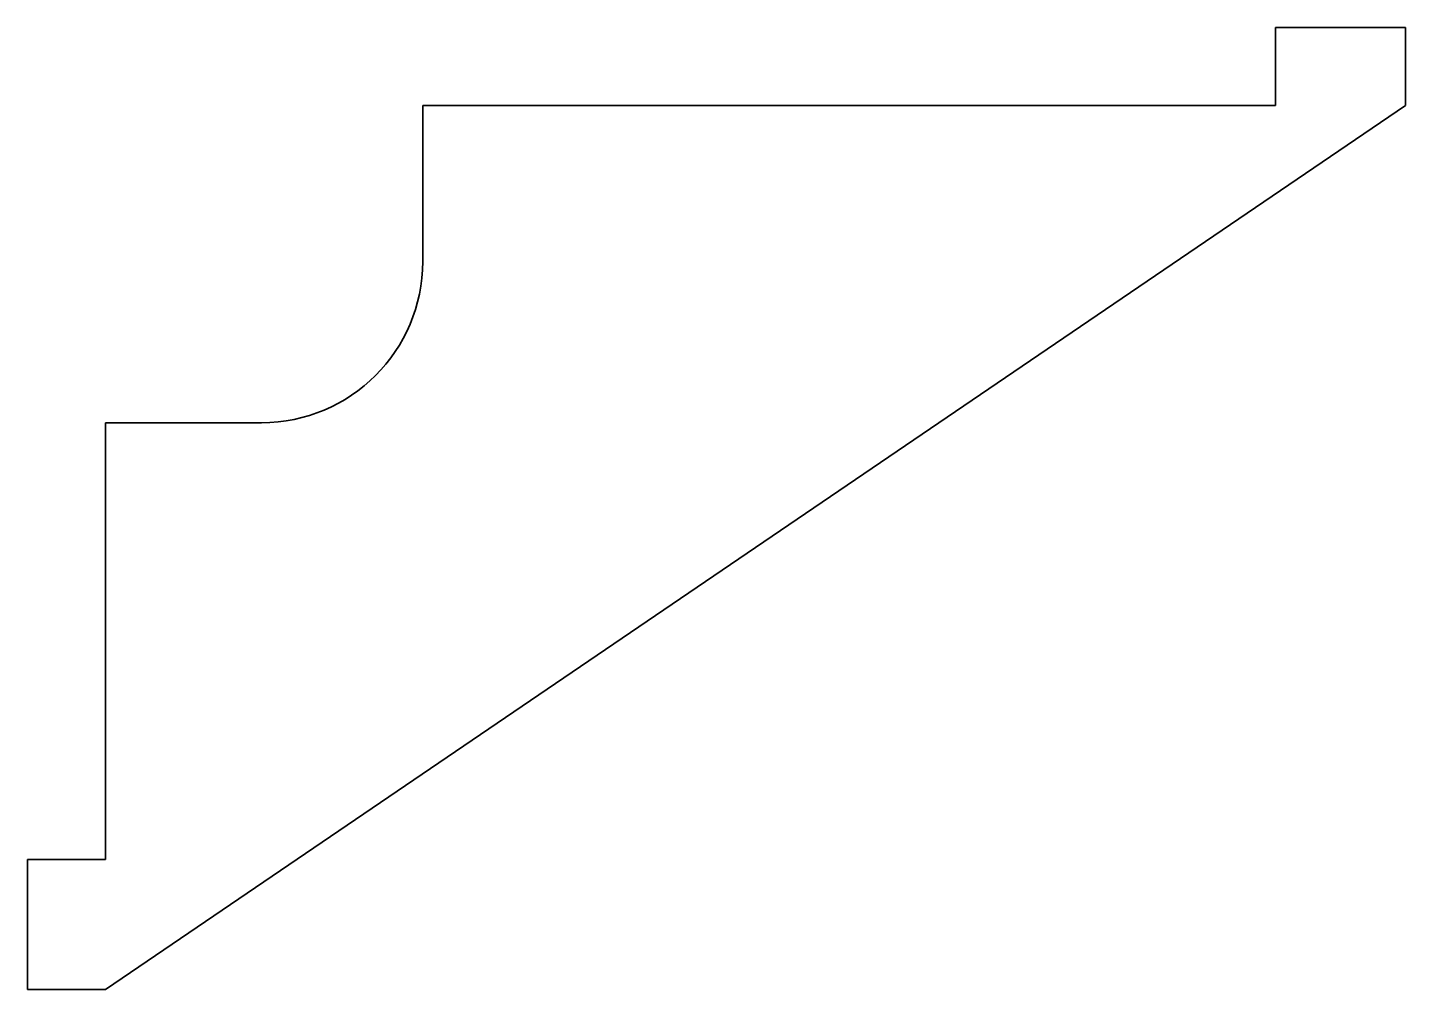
# Model space of a CAD drawing. Header units: inches. Extents: x 0 to 53, y 0 to 37.
import ezdxf

# ---------------------------------------------------------------- set-up
doc = ezdxf.new("R2010")
doc.units = ezdxf.units.IN
doc.header["$MEASUREMENT"] = 0
doc.layers.add('SIMUMAK Visible (ISO)', color=7, linetype='Continuous', lineweight=35)

# ---------------------------------------------------------------- blocks, each defined once
blk = doc.blocks.new('PED-AUT-06-RSMF01_Sheet_3_PED-AUT-06-RSMF01')
at = {"layer": 'SIMUMAK Visible (ISO)'}
for p, q in [((21.5, 18.5), (21.5, 15.5)), ((26.5, 18.5), (21.5, 18.5)), ((26.5, 15.5), (26.5, 18.5)), ((-23.5, -18.5), (26.5, 15.5)), ((-11.3, 15.5), (-11.3, 9.5)), ((21.5, 15.5), (-11.3, 15.5)), ((-17.5, 3.3), (-23.5, 3.3)), ((-23.5, 3.3), (-23.5, -13.5)), ((-26.5, -18.5), (-26.5, -13.5)), ((-26.5, -13.5), (-23.5, -13.5)), ((-23.5, -18.5), (-26.5, -18.5))]:
    blk.add_line(p, q, dxfattribs=at)
at = {"layer": 'SIMUMAK Visible (ISO)', "extrusion": (0, 0, -1)}
blk.add_arc((17.5, 9.5), 6.2, 180, 270, dxfattribs=at)

msp = doc.modelspace()

# ---------------------------------------------------------------- block references
msp.add_blockref('PED-AUT-06-RSMF01_Sheet_3_PED-AUT-06-RSMF01', (26.5, 18.5))

doc.saveas('drawing.dxf')
